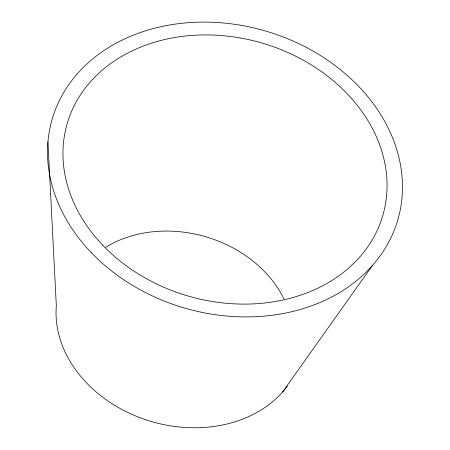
<?xml version="1.0" encoding="UTF-8"?>
<svg xmlns="http://www.w3.org/2000/svg" width="450" height="450" viewBox="0 0 450 450"><rect width="100%" height="100%" fill="white"/><g stroke="black" fill="none" stroke-linecap="round" stroke-linejoin="round"><path stroke-width="0.67" d="M282.51 392.113L372.189 265.793M47.942 141.941L56.334 305.724A125.561 100.671 16.2 0 0 144.034 419.169A125.561 100.671 16.2 0 0 287.438 386.049M105.643 247.32A114.643 91.918 16.2 0 1 284.046 299.087M102.746 245.205A164.351 131.771 16.2 0 0 378.248 228.043A164.351 131.771 16.2 0 0 194.006 35.286A164.351 131.771 16.2 0 0 102.746 245.205M91.103 252.411A180.006 144.321 16.2 0 0 392.839 233.623A180.006 144.321 16.2 0 0 191.053 22.5A180.006 144.321 16.2 0 0 91.103 252.411"/></g></svg>
